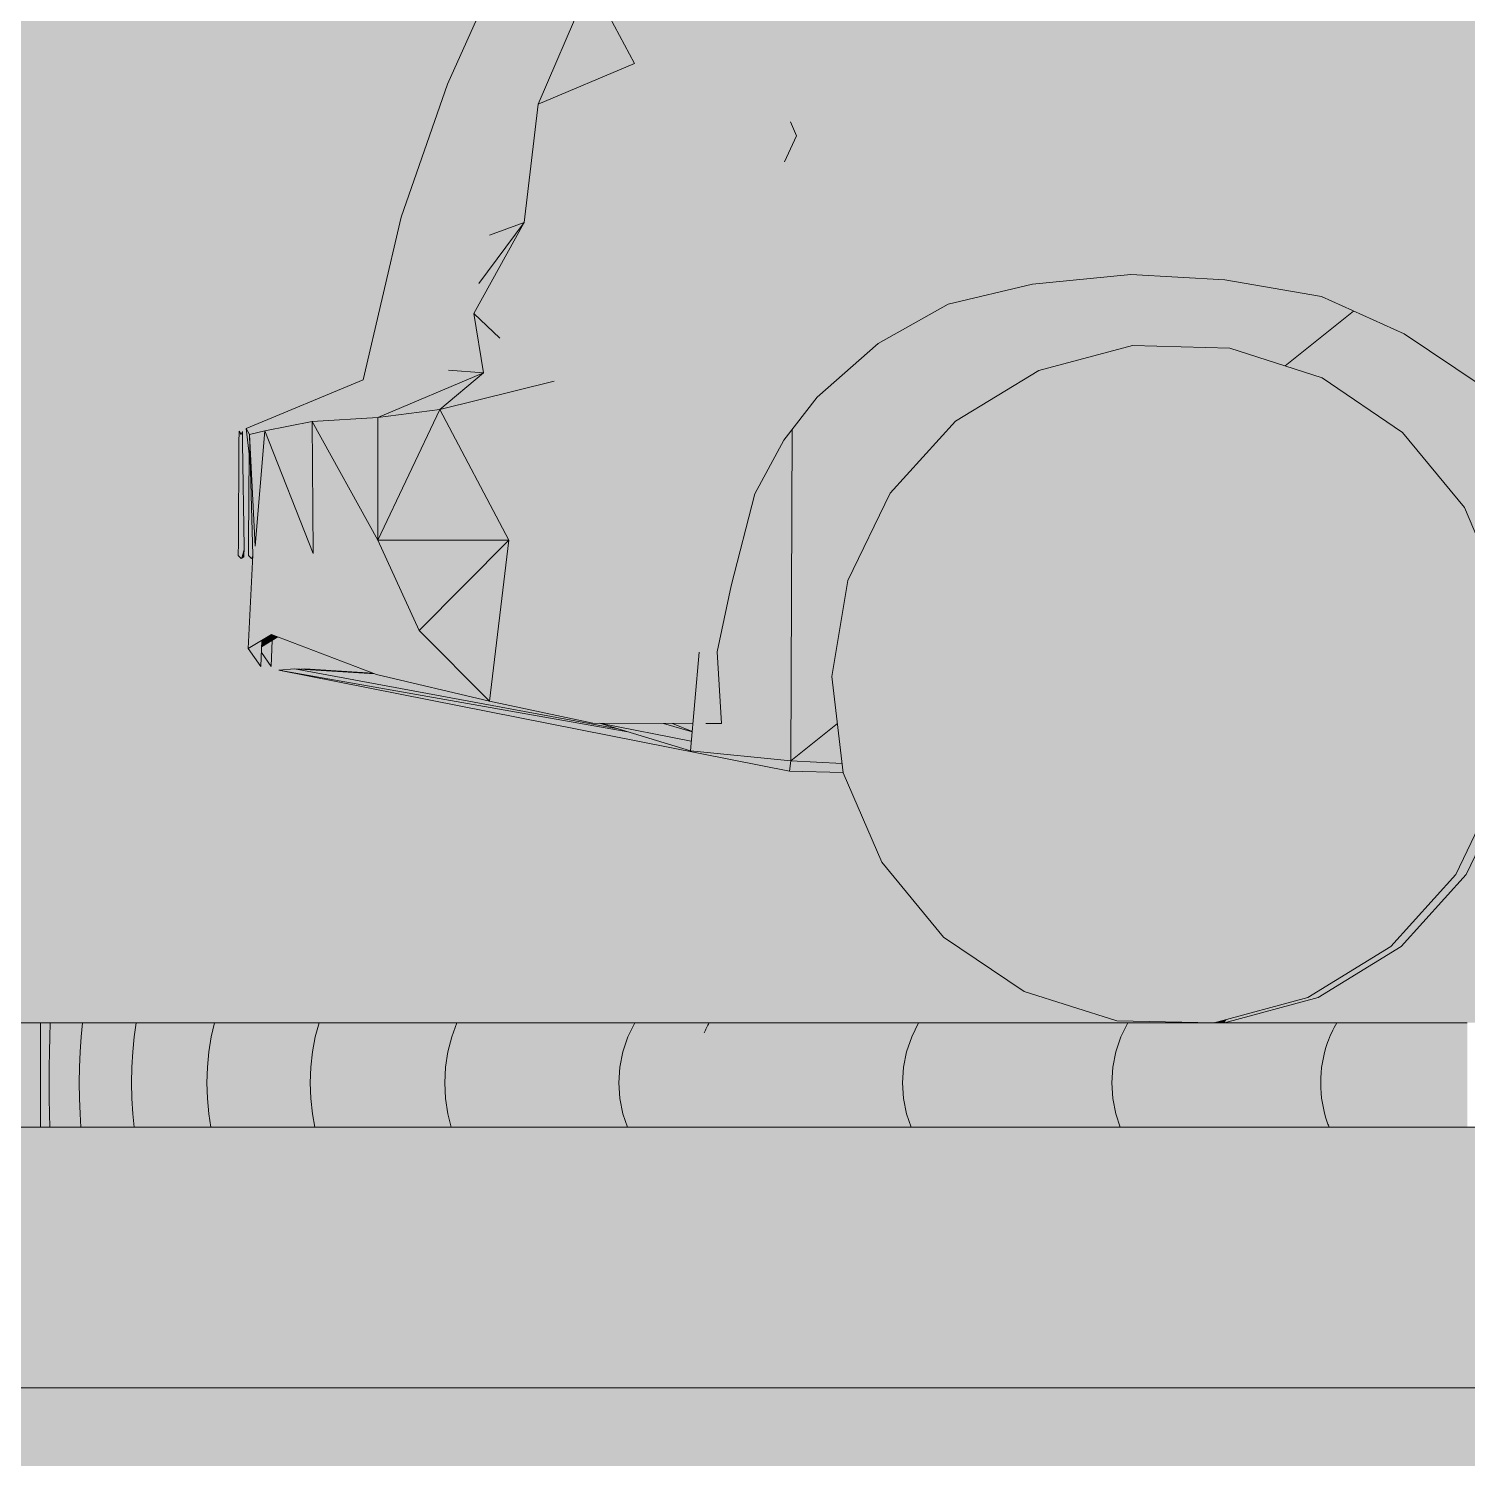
# Model space of a CAD drawing. Header units: millimetres. Extents: x 365175 to 2667127, y -330297 to -162108.
# Drawn here: x 2229138 to 2230517, y -327514 to -326144 of the extents above; entities that cross this region are included whole.
import ezdxf

# ---------------------------------------------------------------- set-up
doc = ezdxf.new("R2010")
doc.units = ezdxf.units.MM
doc.header["$MEASUREMENT"] = 0
doc.linetypes.add('Wipeout_Contour', pattern=[1000, 0, -1000])
for name, color, linetype in [('Cars', 7, 'Continuous'), ('Sols_ Dalles', 7, 'Continuous'), ('Structure - Murs extérieurs', 7, 'Continuous'), ('TopoAlt', 7, 'Continuous')]:
    doc.layers.add(name, color=color, linetype=linetype)

# ---------------------------------------------------------------- blocks, each defined once
blk = doc.blocks.new('Élément de coupe_1303_3', base_point=(1963539.3, -327096.8))
at = {"layer": 'TopoAlt', "linetype": 'Continuous', "lineweight": 0, "true_color": 0x000000}
h = blk.add_hatch(color=18, dxfattribs=at)
h.paths.add_polyline_path([(2231103, -325246.8), (2224704.9, -325246.8), (2224704.9, -326946.8), (2225004.9, -326946.8), (2225004.9, -327096.8), (2230274.4, -327096.8), (2230181.2, -327094.8), (2230092.4, -327066.7), (2230015.1, -327014.6), (2229955.7, -326942.8), (2229918.9, -326857.2), (2229918.9, -326856.8), (2229867.2, -326855.5), (2229377.7, -326758.8), (2229392.7, -326757.3), (2229398.7, -326757.7), (2229402.6, -326757.3), (2229467.8, -326761.5), (2229376.7, -326726.7), (2229371.2, -326730.1), (2229370.4, -326755.3), (2229360.9, -326741.8), (2229360.5, -326755.3), (2229348.3, -326738), (2229352.5, -326651), (2229351.4, -326651.8), (2229348.6, -326648.8), (2229348.7, -326636.5), (2229349.1, -326550.8), (2229346.2, -326527.1), (2229458.5, -326480.5), (2229494.8, -326324.3), (2229539.3, -326197), (2229584.6, -326096.5), (2229627.4, -326024.4), (2229655, -325974.4), (2229855.9, -325739.5), (2229982.6, -325598.7), (2230007.9, -325585.8), (2230123.4, -325516.6), (2230219, -325499.2), (2230314, -325480.5), (2230466.3, -325474.1), (2230475.1, -325474.2), (2230476.2, -325474.1), (2230968.6, -325476.8), (2231103, -325482.4)])
h.paths.add_polyline_path([(2229341.5, -326651.8), (2229338.7, -326648.8), (2229338.8, -326636.5), (2229339.2, -326540.9), (2229339.5, -326529.5), (2229341.5, -326532.9), (2229342.8, -326530), (2229342.7, -326540.8), (2229344.5, -326641.1), (2229344.2, -326649.9)], flags=0)
for points in [[(2230284.3, -327096.8), (2231103, -327096.8), (2231103, -326894.6), (2230650.4, -326888.2), (2230550.6, -326882.8), (2230516.1, -326954.5), (2230453.7, -327023.7), (2230374.3, -327072.4)], [(2230275.1, -327096.6), (2230274.4, -327096.8), (2230284.3, -327096.8)]]:
    blk.add_hatch(color=18, dxfattribs=at).paths.add_polyline_path(points)
blk = doc.blocks.new('Élément de coupe_1333_3', base_point=(1963539.3, -327096.8))
at = {"layer": 'Structure - Murs extérieurs', "linetype": 'Continuous', "lineweight": 0, "true_color": 0x000000}
for points in [[(2229126.6, -327096.8), (2229126.6, -327196.8), (2229128, -327196.8), (2229128, -327096.8)], [(2229126.6, -327096.8), (2229126.6, -327196.8), (2229128, -327196.8), (2229128, -327096.8)], [(2229128, -327096.8), (2229128, -327196.8), (2229141.3, -327196.8), (2229141.3, -327096.8)], [(2229128, -327096.8), (2229128, -327196.8), (2229141.3, -327196.8), (2229141.3, -327096.8)], [(2229141.3, -327196.8), (2229149.1, -327196.8), (2229149.1, -327096.8), (2229141.3, -327096.8)], [(2229141.3, -327196.8), (2229149.1, -327196.8), (2229149.1, -327096.8), (2229141.3, -327096.8)]]:
    blk.add_hatch(color=18, dxfattribs=at).paths.add_polyline_path(points)
at = {"layer": 'Structure - Murs extérieurs', "color": 7, "linetype": 'Continuous', "lineweight": 5}
for p, q in [((2229126.6, -327196.8), (2229126.6, -327096.8)), ((2229126.6, -327096.8), (2229128, -327096.8)), ((2229128, -327096.8), (2229141.3, -327096.8)), ((2229141.3, -327096.8), (2229149.1, -327096.8))]:
    blk.add_line(p, q, dxfattribs=at)
blk = doc.blocks.new('Élément de coupe_1334_3', base_point=(1963539.3, -327096.8))
at = {"color": 254, "linetype": 'Wipeout_Contour', "lineweight": 0, "ltscale": 8857809.030067515}
blk.add_wipeout([(2252939, -327196.8), (2127277, -327196.8), (2127277, -327446.8), (2252939, -327446.8)], dxfattribs=at)
at = {"linetype": 'Continuous', "lineweight": 5, "true_color": 0x00e7c4}
h = blk.add_hatch(dxfattribs=at)
h.set_pattern_fill('Plâtre_0003', color=120, style=0, pattern_type=2)
h.set_pattern_definition([(0, (1963539.32, -327096.82), (0, 86.60254), [0, -50]), (0, (1963564.32, -327053.52), (0, 86.60254), [0, -50])])
h.paths.add_polyline_path([(2252939, -327196.8), (2127277, -327196.8), (2127277, -327446.8), (2252939, -327446.8)])
at = {"color": 7, "linetype": 'Continuous', "lineweight": 5}
for p, q in [((2252939, -327196.8), (2127277, -327196.8)), ((2252939, -327446.8), (2127277, -327446.8))]:
    blk.add_line(p, q, dxfattribs=at)
blk = doc.blocks.new('Élément de coupe_1355_3', base_point=(1963539.3, -327096.8))
at = {"layer": 'Cars', "linetype": 'Continuous', "lineweight": 0, "true_color": 0x000000}
for points in [[(2229348.7, -326636.5), (2229349.3, -326552.4), (2229349.1, -326550.8)], [(2229348.7, -326636.5), (2229349.3, -326552.4), (2229349.1, -326550.8)], [(2229349.3, -326552.4), (2229348.7, -326636.5), (2229350.5, -326569.8), (2229350.2, -326559.7)], [(2229349.3, -326552.4), (2229348.7, -326636.5), (2229350.5, -326569.8), (2229350.2, -326559.7)], [(2229348.6, -326648.8), (2229350.5, -326571.3), (2229350.5, -326569.8), (2229348.7, -326636.5)], [(2229348.6, -326648.8), (2229350.5, -326571.3), (2229350.5, -326569.8), (2229348.7, -326636.5)], [(2229348.6, -326648.8), (2229351.4, -326651.8), (2229351.5, -326605.1), (2229350.5, -326571.3)], [(2229348.6, -326648.8), (2229351.4, -326651.8), (2229351.5, -326605.1), (2229350.5, -326571.3)], [(2229351.5, -326605.1), (2229351.4, -326651.8), (2229351.8, -326617.5)], [(2229351.5, -326605.1), (2229351.4, -326651.8), (2229351.8, -326617.5)], [(2229351.8, -326617.5), (2229351.4, -326651.8), (2229351.8, -326617.6)], [(2229351.8, -326617.5), (2229351.4, -326651.8), (2229351.8, -326617.6)], [(2229351.8, -326617.6), (2229351.4, -326651.8), (2229352.6, -326647.6)], [(2229351.8, -326617.6), (2229351.4, -326651.8), (2229352.6, -326647.6)], [(2229351.4, -326651.8), (2229352.5, -326651), (2229352.7, -326648.6), (2229352.6, -326647.6)], [(2229351.4, -326651.8), (2229352.5, -326651), (2229352.7, -326648.6), (2229352.6, -326647.6)], [(2229360.9, -326741.8), (2229370.4, -326755.3), (2229368.7, -326731.6), (2229361.1, -326736.2)], [(2229360.9, -326741.8), (2229370.4, -326755.3), (2229368.7, -326731.6), (2229361.1, -326736.2)], [(2229361.3, -326730.1), (2229361.1, -326736.2), (2229376.7, -326726.7), (2229370.6, -326724.4)], [(2229361.3, -326730.1), (2229361.1, -326736.2), (2229376.7, -326726.7), (2229370.6, -326724.4)], [(2229371.2, -326730.1), (2229368.7, -326731.6), (2229370.4, -326755.3)], [(2229371.2, -326730.1), (2229368.7, -326731.6), (2229370.4, -326755.3)], [(2229402.6, -326757.3), (2229398.7, -326757.7), (2229407.9, -326758.3)], [(2229402.6, -326757.3), (2229398.7, -326757.7), (2229407.9, -326758.3)], [(2229467.8, -326761.5), (2229402.6, -326757.3), (2229407.9, -326758.3), (2229469.8, -326762.3)], [(2229467.8, -326761.5), (2229402.6, -326757.3), (2229407.9, -326758.3), (2229469.8, -326762.3)], [(2230516.1, -326954.5), (2230550.6, -326882.8), (2230540.9, -326882.2), (2230521.5, -326922.7)], [(2230459.1, -327006.6), (2230453.7, -327023.7), (2230516.1, -326954.5), (2230521.5, -326922.7), (2230506.2, -326954.5)], [(2230374.3, -327072.4), (2230453.7, -327023.7), (2230459.1, -327006.6), (2230443.8, -327023.7), (2230378.5, -327063.7)], [(2230286.6, -327093.5), (2230284.3, -327096.8), (2230374.3, -327072.4), (2230378.5, -327063.7), (2230364.4, -327072.4)], [(2230286.6, -327093.5), (2230275.1, -327096.6), (2230284.3, -327096.8)]]:
    blk.add_hatch(color=18, dxfattribs=at).paths.add_polyline_path(points)
at = {"layer": 'Cars', "color": 7, "linetype": 'Continuous', "lineweight": 5}
for p, q in [((2229348.7, -326636.5), (2229349.1, -326550.8)), ((2229348.6, -326648.8), (2229348.7, -326636.5)), ((2229351.4, -326651.8), (2229348.6, -326648.8)), ((2229352.5, -326651), (2229351.4, -326651.8)), ((2229361.1, -326736.2), (2229376.7, -326726.7)), ((2229371.2, -326730.1), (2229370.4, -326755.3)), ((2229370.4, -326755.3), (2229360.9, -326741.8)), ((2229402.6, -326757.3), (2229398.7, -326757.7)), ((2229402.6, -326757.3), (2229407.9, -326758.3)), ((2229467.8, -326761.5), (2229402.6, -326757.3)), ((2230516.1, -326954.5), (2230550.6, -326882.8)), ((2230453.7, -327023.7), (2230516.1, -326954.5)), ((2230374.3, -327072.4), (2230453.7, -327023.7)), ((2230284.3, -327096.8), (2230374.3, -327072.4)), ((2230275.1, -327096.6), (2230284.3, -327096.8))]:
    blk.add_line(p, q, dxfattribs=at)
blk = doc.blocks.new('Élément de coupe_1378_3', base_point=(1963539.3, -327096.8))
at = {"layer": 'Cars', "linetype": 'Continuous', "lineweight": 0, "true_color": 0x000000}
for points in [[(2229675.4, -326023.9), (2229539.3, -326197), (2229676.8, -326099)], [(2229584.6, -326096.5), (2229539.3, -326197), (2229675.4, -326023.9)], [(2229784.3, -326020.2), (2229676.8, -326099), (2229718.7, -326177.1)], [(2229718.7, -326177.1), (2229891.6, -326187), (2229784.3, -326020.2)], [(2229957.8, -326046.7), (2229784.3, -326020.2), (2229891.6, -326187)], [(2229957.8, -326046.7), (2229891.6, -326187), (2230108.7, -326166.5)], [(2229957.8, -326046.7), (2230108.7, -326166.5), (2230372.7, -326070.6)], [(2230372.7, -326070.6), (2230108.7, -326166.5), (2230367.5, -326171.2)], [(2230372.7, -326070.6), (2230367.5, -326171.2), (2231410.1, -326110.8)], [(2229676.8, -326099), (2229539.3, -326197), (2229626.2, -326216)], [(2229676.8, -326099), (2229539.3, -326197), (2229626.2, -326216)], [(2229676.8, -326099), (2229626.2, -326216), (2229718.7, -326177.1)], [(2231410.1, -326110.8), (2230367.5, -326171.2), (2230627.2, -326263.5)], [(2230108.7, -326166.5), (2229891.6, -326187), (2230097.2, -326241.3)], [(2230108.7, -326166.5), (2230097.2, -326241.3), (2230348.2, -326262.9)], [(2230367.5, -326171.2), (2230108.7, -326166.5), (2230348.2, -326262.9)], [(2229718.7, -326177.1), (2229613, -326329.5), (2229696, -326266.6)], [(2229613, -326329.5), (2229718.7, -326177.1), (2229626.2, -326216)], [(2229718.7, -326177.1), (2229696, -326266.6), (2229824.2, -326230.8)], [(2229891.6, -326187), (2229718.7, -326177.1), (2229824.2, -326230.8)], [(2230367.5, -326171.2), (2230348.2, -326262.9), (2230554.7, -326345.9)], [(2230367.5, -326171.2), (2230554.7, -326345.9), (2230627.2, -326263.5)], [(2229824.2, -326230.8), (2229868.1, -326233.1), (2229891.6, -326187)], [(2229868.1, -326233.1), (2230097.2, -326241.3), (2229891.6, -326187)], [(2229626.2, -326216), (2229539.3, -326197), (2229494.8, -326324.3)], [(2229626.2, -326216), (2229539.3, -326197), (2229494.8, -326324.3)], [(2229494.8, -326324.3), (2229579.6, -326341.6), (2229626.2, -326216)], [(2229494.8, -326324.3), (2229579.6, -326341.6), (2229626.2, -326216)], [(2229626.2, -326216), (2229579.6, -326341.6), (2229613, -326329.5)], [(2229824.2, -326230.8), (2229696, -326266.6), (2229772.5, -326357.5)], [(2229824.2, -326230.8), (2229772.5, -326357.5), (2229831.7, -326313.4)], [(2229831.7, -326313.4), (2229862.4, -326271.2), (2229824.2, -326230.8)], [(2229824.2, -326230.8), (2229862.4, -326271.2), (2229871.9, -326250.8)], [(2229868.1, -326233.1), (2229824.2, -326230.8), (2229871.9, -326250.8), (2229873.9, -326246.4)], [(2229868.1, -326233.1), (2229867.9, -326249.1), (2229871.9, -326250.8), (2229873.9, -326246.4)], [(2229868.1, -326233.1), (2229873.9, -326246.4), (2230097.2, -326241.3)], [(2229862.4, -326271.2), (2230019.4, -326407.8), (2230097.2, -326241.3)], [(2229862.4, -326271.2), (2230097.2, -326241.3), (2229873.9, -326246.4)], [(2229862.4, -326271.2), (2229871.9, -326250.8), (2229867.9, -326249.1), (2229870, -326253.2)], [(2230097.2, -326241.3), (2230019.4, -326407.8), (2230100.2, -326388.5)], [(2230348.2, -326262.9), (2230097.2, -326241.3), (2230194.6, -326379.5)], [(2230097.2, -326241.3), (2230100.2, -326388.5), (2230194.6, -326379.5)], [(2230348.2, -326262.9), (2230194.6, -326379.5), (2230284.6, -326384.4)], [(2230348.2, -326262.9), (2230284.6, -326384.4), (2230377.3, -326400.6)], [(2230348.2, -326262.9), (2230377.3, -326400.6), (2230554.7, -326345.9)], [(2229696, -326266.6), (2229613, -326329.5), (2229665.1, -326426.3)], [(2229665.1, -326426.3), (2229772.5, -326357.5), (2229696, -326266.6)], [(2229831.7, -326313.4), (2229952.4, -326445.5), (2229862.4, -326271.2)], [(2230019.4, -326407.8), (2229862.4, -326271.2), (2229952.4, -326445.5)], [(2229772.5, -326357.5), (2229952.4, -326445.5), (2229831.7, -326313.4)], [(2229494.8, -326324.3), (2229458.5, -326480.5), (2229540.3, -326471)], [(2229494.8, -326324.3), (2229458.5, -326480.5), (2229540.3, -326471)], [(2229494.8, -326324.3), (2229540.3, -326471), (2229579.6, -326341.6)], [(2229494.8, -326324.3), (2229540.3, -326471), (2229579.6, -326341.6)], [(2229564.5, -326416.7), (2229589.5, -326440.4), (2229613, -326329.5)], [(2229613, -326329.5), (2229569.3, -326387.9), (2229564.5, -326416.7)], [(2229569.3, -326387.9), (2229613, -326329.5), (2229579.6, -326341.6)], [(2229589.5, -326440.4), (2229665.1, -326426.3), (2229613, -326329.5)], [(2229579.6, -326341.6), (2229540.3, -326471), (2229569.3, -326387.9)], [(2229579.6, -326341.6), (2229540.3, -326471), (2229569.3, -326387.9)], [(2230554.7, -326345.9), (2230377.3, -326400.6), (2230456.8, -326436.3)], [(2230554.7, -326345.9), (2230456.8, -326436.3), (2230530.5, -326485.7)], [(2229772.5, -326357.5), (2229665.1, -326426.3), (2229729.3, -326474.8)], [(2229729.3, -326474.8), (2229893.7, -326497.1), (2229772.5, -326357.5)], [(2229952.4, -326445.5), (2229772.5, -326357.5), (2229893.7, -326497.1)], [(2229564.5, -326416.7), (2229569.3, -326387.9), (2229540.3, -326471)], [(2229564.5, -326416.7), (2229569.3, -326387.9), (2229540.3, -326471)], [(2229869.7, -326528.1), (2229868.6, -326845.5), (2229913.2, -326809.9), (2229907.8, -326764.7), (2229923.2, -326672.8), (2229963.9, -326588.9), (2230026.6, -326520), (2230106.2, -326471.5), (2230196.3, -326447.5), (2230289.4, -326449.9), (2230342.4, -326466.9), (2230408.1, -326414.5), (2230377.3, -326400.6), (2230284.6, -326384.4), (2230194.6, -326379.5), (2230100.2, -326388.5), (2230019.4, -326407.8), (2229952.4, -326445.5), (2229893.7, -326497.1)], [(2229869.7, -326528.1), (2229868.6, -326845.5), (2229913.2, -326809.9), (2229907.8, -326764.7), (2229923.2, -326672.8), (2229963.9, -326588.9), (2230026.6, -326520), (2230106.2, -326471.5), (2230196.3, -326447.5), (2230289.4, -326449.9), (2230342.4, -326466.9), (2230408.1, -326414.5), (2230377.3, -326400.6), (2230284.6, -326384.4), (2230194.6, -326379.5), (2230100.2, -326388.5), (2230019.4, -326407.8), (2229952.4, -326445.5), (2229893.7, -326497.1)], [(2229564.5, -326416.7), (2229540.3, -326471), (2229573.9, -326473.5)], [(2229564.5, -326416.7), (2229540.3, -326471), (2229573.9, -326473.5)], [(2229564.5, -326416.7), (2229573.9, -326473.5), (2229589.5, -326440.4)], [(2230342.4, -326466.9), (2230378.1, -326478.4), (2230455.2, -326530.8), (2230514.4, -326602.8), (2230550.8, -326688.6), (2230561.6, -326778.5), (2230546.6, -326870.5), (2230540.9, -326882.2), (2230650.4, -326888.2), (2230651, -326706.9), (2230650.1, -326695.9), (2230612.7, -326594.6), (2230576, -326536.4), (2230530.5, -326485.7), (2230456.8, -326436.3), (2230408.1, -326414.5)], [(2230342.4, -326466.9), (2230378.1, -326478.4), (2230455.2, -326530.8), (2230514.4, -326602.8), (2230550.8, -326688.6), (2230561.6, -326778.5), (2230546.6, -326870.5), (2230540.9, -326882.2), (2230650.4, -326888.2), (2230651, -326706.9), (2230650.1, -326695.9), (2230612.7, -326594.6), (2230576, -326536.4), (2230530.5, -326485.7), (2230456.8, -326436.3), (2230408.1, -326414.5)], [(2229665.1, -326426.3), (2229589.5, -326440.4), (2229641.5, -326481.7)], [(2229665.1, -326426.3), (2229641.5, -326481.7), (2229729.3, -326474.8)], [(2229589.5, -326440.4), (2229573.9, -326473.5), (2229641.5, -326481.7)], [(2230106.2, -326471.5), (2230550.8, -326688.6), (2230196.3, -326447.5)], [(2230161.8, -326456.7), (2230217.3, -326461.8), (2230196.3, -326447.5)], [(2230196.3, -326447.5), (2230550.8, -326688.6), (2230289.4, -326449.9)], [(2230289.4, -326449.9), (2230196.3, -326447.5), (2230217.3, -326461.8), (2230239.1, -326463.8), (2230327.9, -326485)], [(2230378.1, -326478.4), (2230289.4, -326449.9), (2230550.8, -326688.6)], [(2230289.4, -326449.9), (2230327.9, -326485), (2230328.8, -326485.2), (2230408, -326514.8), (2230378.1, -326478.4)], [(2229409.5, -326520.2), (2229540.3, -326471), (2229458.5, -326480.5)], [(2229540.3, -326471), (2229409.5, -326520.2), (2229472.4, -326516.5)], [(2229518.5, -326479.2), (2229540.3, -326471), (2229458.5, -326480.5), (2229435.9, -326498.8), (2229448.7, -326496.7), (2229467.7, -326492.3), (2229498, -326484), (2229516.6, -326479.8)], [(2229540.3, -326471), (2229472.4, -326516.5), (2229573.9, -326473.5)], [(2229518.5, -326479.2), (2229524.8, -326481.4), (2229540.3, -326471)], [(2229526.8, -326482.5), (2229573.9, -326473.5), (2229540.3, -326471), (2229524.8, -326481.4)], [(2230106.2, -326471.5), (2230026.6, -326520), (2230550.8, -326688.6)], [(2229346.2, -326527.1), (2229349.5, -326532.7), (2229458.5, -326480.5)], [(2229349.5, -326532.7), (2229364.3, -326529.1), (2229458.5, -326480.5)], [(2229364.3, -326529.1), (2229409.5, -326520.2), (2229458.5, -326480.5)], [(2229394.3, -326507.1), (2229410.7, -326503.4), (2229458.5, -326480.5)], [(2229418.9, -326500.9), (2229458.5, -326480.5), (2229410.7, -326503.4)], [(2229435.9, -326498.8), (2229458.5, -326480.5), (2229418.9, -326500.9)], [(2229573.9, -326473.5), (2229472.4, -326516.5), (2229531.9, -326508.9)], [(2229531.9, -326508.9), (2229641.5, -326481.7), (2229573.9, -326473.5)], [(2229641.5, -326481.7), (2229531.9, -326508.9), (2229598.1, -326634.2)], [(2229641.5, -326481.7), (2229598.1, -326634.2), (2229705.9, -326641.3)], [(2229705.9, -326641.3), (2229729.3, -326474.8), (2229641.5, -326481.7)], [(2229705.9, -326641.3), (2229861.9, -326538.3), (2229729.3, -326474.8)], [(2229893.7, -326497.1), (2229729.3, -326474.8), (2229861.9, -326538.3)], [(2230378.1, -326478.4), (2230550.8, -326688.6), (2230455.2, -326530.8)], [(2230455.2, -326530.8), (2230378.1, -326478.4), (2230408, -326514.8), (2230411.1, -326515.9), (2230465.2, -326547.3)], [(2229472.4, -326516.5), (2229472.6, -326634.2), (2229531.9, -326508.9)], [(2229531.9, -326508.9), (2229472.6, -326634.2), (2229598.1, -326634.2)], [(2229410.6, -326646.8), (2229409.5, -326520.2), (2229364.3, -326529.1)], [(2229410.6, -326646.8), (2229409.5, -326520.2), (2229364.3, -326529.1)], [(2229472.6, -326634.2), (2229472.4, -326516.5), (2229409.5, -326520.2)], [(2229472.6, -326634.2), (2229472.4, -326516.5), (2229409.5, -326520.2)], [(2229409.5, -326520.2), (2229410.6, -326646.8), (2229472.6, -326634.2)], [(2229409.5, -326520.2), (2229410.6, -326646.8), (2229472.6, -326634.2)], [(2230026.6, -326520), (2229963.9, -326588.9), (2230550.8, -326688.6)], [(2229341.5, -326532.9), (2229338.7, -326648.8), (2229341.5, -326651.8)], [(2229341.5, -326532.9), (2229338.8, -326636.5), (2229338.7, -326648.8)], [(2229338.7, -326648.8), (2229341.5, -326651.8), (2229341.5, -326535.5), (2229341.5, -326535.8)], [(2229338.8, -326636.5), (2229338.7, -326648.8), (2229341.5, -326535.8), (2229341.5, -326535.9)], [(2229338.8, -326636.5), (2229339.5, -326529.5), (2229339.2, -326540.9)], [(2229338.8, -326636.5), (2229341.5, -326532.9), (2229339.5, -326529.5)], [(2229338.8, -326636.5), (2229341.5, -326535.9), (2229339.4, -326548)], [(2229342.8, -326530), (2229341.5, -326651.8), (2229342.7, -326540.8)], [(2229341.5, -326532.9), (2229341.5, -326651.8), (2229342.8, -326530)], [(2229341.6, -326535.1), (2229341.5, -326535.5), (2229341.5, -326651.8), (2229342.6, -326540.3)], [(2229341.5, -326651.8), (2229342.7, -326541.4), (2229342.6, -326540.3)], [(2229342.7, -326540.8), (2229341.5, -326651.8), (2229344.5, -326641.1)], [(2229346.2, -326527.1), (2229350.2, -326559.7), (2229349.5, -326532.7)], [(2229346.2, -326527.1), (2229350.2, -326559.7), (2229349.5, -326532.7)], [(2229354.9, -326639.7), (2229364.3, -326529.1), (2229349.5, -326532.7)], [(2229354.9, -326639.7), (2229364.3, -326529.1), (2229349.5, -326532.7)], [(2229354.9, -326639.7), (2229349.5, -326532.7), (2229352.7, -326648.6)], [(2229354.9, -326639.7), (2229349.5, -326532.7), (2229352.7, -326648.6)], [(2229354.9, -326639.7), (2229410.6, -326646.8), (2229364.3, -326529.1)], [(2229354.9, -326639.7), (2229410.6, -326646.8), (2229364.3, -326529.1)], [(2229861.9, -326538.3), (2229705.9, -326641.3), (2229834.1, -326589.5)], [(2229832.1, -326597.5), (2229868.6, -326845.5), (2229869.7, -326528.1), (2229861.9, -326538.3), (2229834.1, -326589.5)], [(2229834.1, -326589.5), (2229832.1, -326597.5), (2229840.2, -326652.6), (2229853.3, -326697.4), (2229867.1, -326757.7), (2229858, -326773.5), (2229868.6, -326845.5), (2229869.7, -326528.1), (2229861.9, -326538.3)], [(2230514.4, -326602.8), (2230455.2, -326530.8), (2230550.8, -326688.6)], [(2230455.2, -326530.8), (2230465.2, -326547.3), (2230472, -326551.3)], [(2229339.2, -326548.9), (2229338.8, -326636.5), (2229339.4, -326548)], [(2229341.5, -326651.8), (2229344.5, -326641.1), (2229342.7, -326541.4), (2229342.7, -326541.4)], [(2229834.1, -326589.5), (2229705.9, -326641.3), (2229811.4, -326678)], [(2229923.2, -326672.8), (2230550.8, -326688.6), (2229963.9, -326588.9)], [(2229780.7, -326741.5), (2229772.3, -326836.2), (2229868.6, -326845.5), (2229832.1, -326597.5), (2229811.4, -326678), (2229797.8, -326741), (2229802.1, -326810), (2229787, -326809.9), (2229786, -326781.8)], [(2229822.7, -326634.1), (2229837.2, -326646.2), (2229840.2, -326652.6), (2229832.1, -326597.5)], [(2229410.6, -326646.8), (2229512.2, -326720.6), (2229472.6, -326634.2)], [(2229410.6, -326646.8), (2229512.2, -326720.6), (2229472.6, -326634.2)], [(2229598.1, -326634.2), (2229472.6, -326634.2), (2229512.2, -326720.6)], [(2229512.2, -326720.6), (2229579.5, -326788.4), (2229598.1, -326634.2)], [(2229512.2, -326720.6), (2229579.5, -326788.4), (2229598.1, -326634.2)], [(2229579.5, -326788.4), (2229678.8, -326809.6), (2229598.1, -326634.2)], [(2229579.5, -326788.4), (2229678.8, -326809.6), (2229598.1, -326634.2)], [(2229705.9, -326641.3), (2229598.1, -326634.2), (2229678.8, -326809.6)], [(2229344.5, -326641.1), (2229341.5, -326651.8), (2229344.2, -326649.9)], [(2229344.5, -326641.1), (2229341.5, -326651.8), (2229344.2, -326649.9)], [(2229354.9, -326639.7), (2229348.3, -326738), (2229370.6, -326724.4)], [(2229354.9, -326639.7), (2229348.3, -326738), (2229370.6, -326724.4)], [(2229348.3, -326738), (2229354.9, -326639.7), (2229352.7, -326648.6)], [(2229348.3, -326738), (2229354.9, -326639.7), (2229352.7, -326648.6)], [(2229471.3, -326762.8), (2229410.6, -326646.8), (2229354.9, -326639.7)], [(2229471.3, -326762.8), (2229410.6, -326646.8), (2229354.9, -326639.7)], [(2229471.3, -326762.8), (2229354.9, -326639.7), (2229370.6, -326724.4)], [(2229471.3, -326762.8), (2229354.9, -326639.7), (2229370.6, -326724.4)], [(2229512.2, -326720.6), (2229410.6, -326646.8), (2229471.3, -326762.8)], [(2229512.2, -326720.6), (2229410.6, -326646.8), (2229471.3, -326762.8)], [(2229705.9, -326641.3), (2229678.8, -326809.6), (2229774.6, -326809.9), (2229778.3, -326768.3)], [(2229705.9, -326641.3), (2229778.3, -326768.3), (2229780.7, -326741.5), (2229786, -326781.8), (2229802.1, -326810), (2229797.8, -326741)], [(2229705.9, -326641.3), (2229778.3, -326768.3), (2229780.7, -326741.5), (2229786, -326781.8), (2229802.1, -326810), (2229797.8, -326741)], [(2229811.4, -326678), (2229705.9, -326641.3), (2229797.8, -326741)], [(2229705.9, -326641.3), (2229748.9, -326806.3), (2229747.7, -326809.8), (2229774.6, -326809.9), (2229778.3, -326768.3)], [(2229923.2, -326672.8), (2229907.8, -326764.7), (2230550.8, -326688.6)], [(2230550.8, -326688.6), (2229907.8, -326764.7), (2229918.9, -326857.2)], [(2229918.9, -326857.2), (2229955.7, -326942.8), (2230550.8, -326688.6)], [(2229955.7, -326942.8), (2230015.1, -327014.6), (2230550.8, -326688.6)], [(2230550.8, -326688.6), (2230015.1, -327014.6), (2230092.4, -327066.7)], [(2230550.8, -326688.6), (2230092.4, -327066.7), (2230181.2, -327094.8)], [(2230550.8, -326688.6), (2230181.2, -327094.8), (2230274.4, -327096.8)], [(2230550.8, -326688.6), (2230274.4, -327096.8), (2230364.4, -327072.4)], [(2230550.8, -326688.6), (2230364.4, -327072.4), (2230443.8, -327023.7)], [(2230550.8, -326688.6), (2230443.8, -327023.7), (2230506.2, -326954.5)], [(2230550.8, -326688.6), (2230506.2, -326954.5), (2230546.6, -326870.5)], [(2229348.3, -326738), (2229360.5, -326755.3), (2229358.7, -326731.6)], [(2229348.3, -326738), (2229360.5, -326755.3), (2229358.7, -326731.6)], [(2229361.3, -326730.1), (2229358.7, -326731.6), (2229360.5, -326755.3)], [(2229361.3, -326730.1), (2229358.7, -326731.6), (2229360.5, -326755.3)], [(2229512.2, -326720.6), (2229471.3, -326762.8), (2229579.5, -326788.4)], [(2229512.2, -326720.6), (2229471.3, -326762.8), (2229579.5, -326788.4)], [(2229779.7, -326752.7), (2229780.7, -326770.8), (2229789.9, -326831.3), (2229788.2, -326809.9), (2229787, -326809.9), (2229786, -326781.8), (2229780.7, -326741.5)], [(2229377.7, -326758.8), (2229712.4, -326817.9), (2229701.1, -326814.5), (2229392.7, -326757.3)], [(2229377.7, -326758.8), (2229712.4, -326817.9), (2229701.1, -326814.5), (2229392.7, -326757.3)], [(2229377.7, -326758.8), (2229867.2, -326855.5), (2229868.6, -326845.5), (2229772.3, -326836.2), (2229712.4, -326817.9)], [(2229377.7, -326758.8), (2229867.2, -326855.5), (2229868.6, -326845.5), (2229772.3, -326836.2), (2229712.4, -326817.9)], [(2229392.7, -326757.3), (2229701.1, -326814.5), (2229685.2, -326809.6), (2229678.8, -326809.6), (2229579.5, -326788.4), (2229471.3, -326762.8), (2229469.8, -326762.3)], [(2229392.7, -326757.3), (2229701.1, -326814.5), (2229685.2, -326809.6), (2229678.8, -326809.6), (2229579.5, -326788.4), (2229471.3, -326762.8), (2229469.8, -326762.3)], [(2229825.4, -326841.3), (2229868.6, -326845.5), (2229858, -326773.5), (2229842.6, -326800.4)], [(2229786, -326781.8), (2229787, -326809.9), (2229802.1, -326810)], [(2229786, -326781.8), (2229787, -326809.9), (2229802.1, -326810)], [(2229685.2, -326809.6), (2229772.3, -326836.2), (2229773.1, -326826.8)], [(2229685.2, -326809.6), (2229773.1, -326826.8), (2229773.9, -326817.8), (2229746.6, -326809.8)], [(2229685.2, -326809.6), (2229773.1, -326826.8), (2229773.9, -326817.8), (2229746.6, -326809.8)], [(2229773.1, -326826.8), (2229685.2, -326809.6), (2229702.1, -326814.8), (2229739.3, -326824.5), (2229772.3, -326836.2)], [(2229755.1, -326809.8), (2229746.6, -326809.8), (2229773.9, -326817.8), (2229774, -326817.5)], [(2229755.1, -326809.8), (2229746.6, -326809.8), (2229773.9, -326817.8), (2229774, -326817.5)], [(2229755.1, -326809.8), (2229774, -326817.5), (2229774.6, -326809.9)], [(2229755.1, -326809.8), (2229774, -326817.5), (2229774.6, -326809.9)], [(2229868.6, -326845.5), (2229917.8, -326848.2), (2229913.2, -326809.9)], [(2229868.6, -326845.5), (2229917.8, -326848.2), (2229913.2, -326809.9)], [(2229868.6, -326845.5), (2229867.2, -326855.5), (2229918.9, -326856.8), (2229917.8, -326848.2)], [(2229868.6, -326845.5), (2229867.2, -326855.5), (2229918.9, -326856.8), (2229917.8, -326848.2)]]:
    blk.add_hatch(color=18, dxfattribs=at).paths.add_polyline_path(points)
at = {"layer": 'Cars', "color": 7, "linetype": 'Continuous', "lineweight": 5}
for p, q in [((2229584.6, -326096.5), (2229539.3, -326197)), ((2229676.8, -326099), (2229626.2, -326216)), ((2229718.7, -326177.1), (2229676.8, -326099)), ((2229718.7, -326177.1), (2229626.2, -326216)), ((2229539.3, -326197), (2229494.8, -326324.3)), ((2229626.2, -326216), (2229613, -326329.5)), ((2229868.1, -326233.1), (2229873.9, -326246.4)), ((2229873.9, -326246.4), (2229862.4, -326271.2)), ((2229494.8, -326324.3), (2229458.5, -326480.5)), ((2229613, -326329.5), (2229564.5, -326416.7)), ((2229613, -326329.5), (2229569.3, -326387.9)), ((2229613, -326329.5), (2229579.6, -326341.6)), ((2230019.4, -326407.8), (2230100.2, -326388.5)), ((2230100.2, -326388.5), (2230194.6, -326379.5)), ((2230194.6, -326379.5), (2230284.6, -326384.4)), ((2230284.6, -326384.4), (2230377.3, -326400.6)), ((2230377.3, -326400.6), (2230456.8, -326436.3)), ((2229564.5, -326416.7), (2229573.9, -326473.5)), ((2229589.5, -326440.4), (2229564.5, -326416.7)), ((2229952.4, -326445.5), (2230019.4, -326407.8)), ((2230408.1, -326414.5), (2230342.4, -326466.9)), ((2230456.8, -326436.3), (2230530.5, -326485.7)), ((2229893.7, -326497.1), (2229952.4, -326445.5)), ((2230196.3, -326447.5), (2230106.2, -326471.5)), ((2230289.4, -326449.9), (2230196.3, -326447.5)), ((2230378.1, -326478.4), (2230289.4, -326449.9)), ((2229540.3, -326471), (2229573.9, -326473.5)), ((2230106.2, -326471.5), (2230026.6, -326520)), ((2229458.5, -326480.5), (2229346.2, -326527.1)), ((2229573.9, -326473.5), (2229472.4, -326516.5)), ((2229573.9, -326473.5), (2229531.9, -326508.9)), ((2229641.5, -326481.7), (2229531.9, -326508.9)), ((2230455.2, -326530.8), (2230378.1, -326478.4)), ((2229861.9, -326538.3), (2229893.7, -326497.1)), ((2229472.4, -326516.5), (2229531.9, -326508.9)), ((2229531.9, -326508.9), (2229472.6, -326634.2)), ((2229531.9, -326508.9), (2229598.1, -326634.2)), ((2229409.5, -326520.2), (2229364.3, -326529.1)), ((2229409.5, -326520.2), (2229472.4, -326516.5)), ((2229409.5, -326520.2), (2229410.6, -326646.8)), ((2229409.5, -326520.2), (2229472.6, -326634.2)), ((2229472.4, -326516.5), (2229472.6, -326634.2)), ((2230026.6, -326520), (2229963.9, -326588.9)), ((2229339.2, -326540.9), (2229339.5, -326529.5)), ((2229339.5, -326529.5), (2229341.5, -326532.9)), ((2229341.5, -326532.9), (2229342.8, -326530)), ((2229342.8, -326530), (2229342.7, -326540.8)), ((2229342.7, -326540.8), (2229344.5, -326641.1)), ((2229346.2, -326527.1), (2229349.5, -326532.7)), ((2229346.2, -326527.1), (2229350.2, -326559.7)), ((2229364.3, -326529.1), (2229349.5, -326532.7)), ((2229349.5, -326532.7), (2229354.9, -326639.7)), ((2229349.5, -326532.7), (2229352.7, -326648.6)), ((2229364.3, -326529.1), (2229354.9, -326639.7)), ((2229364.3, -326529.1), (2229410.6, -326646.8)), ((2229834.1, -326589.5), (2229861.9, -326538.3)), ((2229868.6, -326845.5), (2229869.7, -326528.1)), ((2230514.4, -326602.8), (2230455.2, -326530.8)), ((2229338.8, -326636.5), (2229339.2, -326540.9)), ((2229811.4, -326678), (2229834.1, -326589.5)), ((2229963.9, -326588.9), (2229923.2, -326672.8)), ((2230550.8, -326688.6), (2230514.4, -326602.8)), ((2229338.7, -326648.8), (2229338.8, -326636.5)), ((2229472.6, -326634.2), (2229512.2, -326720.6)), ((2229472.6, -326634.2), (2229598.1, -326634.2)), ((2229512.2, -326720.6), (2229598.1, -326634.2)), ((2229598.1, -326634.2), (2229579.5, -326788.4)), ((2229341.5, -326651.8), (2229338.7, -326648.8)), ((2229344.2, -326649.9), (2229341.5, -326651.8)), ((2229344.5, -326641.1), (2229344.2, -326649.9)), ((2229352.7, -326648.6), (2229348.3, -326738)), ((2229797.8, -326741), (2229811.4, -326678)), ((2229923.2, -326672.8), (2229907.8, -326764.7)), ((2229348.3, -326738), (2229370.6, -326724.4)), ((2229361.3, -326730.1), (2229360.5, -326755.3)), ((2229370.6, -326724.4), (2229471.3, -326762.8)), ((2229512.2, -326720.6), (2229579.5, -326788.4)), ((2229360.5, -326755.3), (2229348.3, -326738)), ((2229780.7, -326741.5), (2229772.3, -326836.2)), ((2229802.1, -326810), (2229797.8, -326741)), ((2229392.7, -326757.3), (2229377.7, -326758.8)), ((2229377.7, -326758.8), (2229712.4, -326817.9)), ((2229377.7, -326758.8), (2229867.2, -326855.5)), ((2229392.7, -326757.3), (2229701.1, -326814.5)), ((2229469.8, -326762.3), (2229392.7, -326757.3)), ((2229471.3, -326762.8), (2229579.5, -326788.4)), ((2229907.8, -326764.7), (2229918.9, -326857.2)), ((2229579.5, -326788.4), (2229678.8, -326809.6)), ((2229678.8, -326809.6), (2229774.6, -326809.9)), ((2229685.2, -326809.6), (2229773.1, -326826.8)), ((2229772.3, -326836.2), (2229685.2, -326809.6)), ((2229746.6, -326809.8), (2229773.9, -326817.8)), ((2229755.1, -326809.8), (2229774, -326817.5)), ((2229787, -326809.9), (2229802.1, -326810)), ((2229913.2, -326809.9), (2229868.6, -326845.5)), ((2229772.3, -326836.2), (2229868.6, -326845.5)), ((2229867.2, -326855.5), (2229868.6, -326845.5)), ((2229867.2, -326855.5), (2229918.9, -326856.8)), ((2229868.6, -326845.5), (2229917.8, -326848.2)), ((2229918.9, -326857.2), (2229955.7, -326942.8)), ((2230506.2, -326954.5), (2230546.6, -326870.5)), ((2229955.7, -326942.8), (2230015.1, -327014.6)), ((2230443.8, -327023.7), (2230506.2, -326954.5)), ((2230015.1, -327014.6), (2230092.4, -327066.7)), ((2230364.4, -327072.4), (2230443.8, -327023.7)), ((2230092.4, -327066.7), (2230181.2, -327094.8)), ((2230274.4, -327096.8), (2230364.4, -327072.4)), ((2230181.2, -327094.8), (2230274.4, -327096.8))]:
    blk.add_line(p, q, dxfattribs=at)
blk = doc.blocks.new('*X1716', base_point=(1963539.3, -327096.8))
at = {"layer": 'Sols_ Dalles', "color": 7, "linetype": 'Continuous', "lineweight": 5}
for p, q in [((2229158.4, -327096.8), (2229157.9, -327110.2)), ((2229158.4, -327096.8), (2229157.9, -327110.2)), ((2229157.9, -327110.2), (2229157.6, -327124.5)), ((2229157.9, -327110.2), (2229157.6, -327124.5)), ((2229157.6, -327124.5), (2229157.4, -327139.3)), ((2229157.6, -327124.5), (2229157.4, -327139.3)), ((2229157.4, -327139.3), (2229157.3, -327154.4)), ((2229157.4, -327139.3), (2229157.3, -327154.4)), ((2229157.3, -327154.4), (2229157.4, -327169.4)), ((2229157.3, -327154.4), (2229157.4, -327169.4)), ((2229157.4, -327169.4), (2229157.6, -327184.2)), ((2229157.4, -327169.4), (2229157.6, -327184.2)), ((2229157.6, -327184.2), (2229157.9, -327196.8)), ((2229157.6, -327184.2), (2229157.9, -327196.8))]:
    blk.add_line(p, q, dxfattribs=at)
blk = doc.blocks.new('*X1721', base_point=(1963539.3, -327096.8))
at = {"layer": 'Sols_ Dalles', "color": 7, "linetype": 'Continuous', "lineweight": 5}
for start_param, end_param in [(2.620043, 2.800662), (2.620043, 2.800662), (3.482523, 3.518236), (3.482523, 3.518236)]:
    blk.add_ellipse((2230492.3, -327154.4), major_axis=(115.7, 0), ratio=0.998407, start_param=start_param, end_param=end_param, dxfattribs=at)
blk = doc.blocks.new('*X1722', base_point=(1963539.3, -327096.8))
at = {"layer": 'Sols_ Dalles', "color": 7, "linetype": 'Continuous', "lineweight": 5}
blk.add_ellipse((2230492.3, -327154.4), major_axis=(115.7, 0), ratio=0.998052, start_param=2.800662, end_param=3.482523, dxfattribs=at)
blk.add_ellipse((2230492.3, -327154.4), major_axis=(115.7, 0), ratio=0.998052, start_param=2.800662, end_param=3.482523, dxfattribs=at)
blk = doc.blocks.new('*X1723', base_point=(1963539.3, -327096.8))
at = {"layer": 'Sols_ Dalles', "color": 7, "linetype": 'Continuous', "lineweight": 5}
for p, q in [((2230191.6, -327096.8), (2230185, -327110.2)), ((2230191.6, -327096.8), (2230185, -327110.2)), ((2230185, -327110.2), (2230180.2, -327124.5)), ((2230185, -327110.2), (2230180.2, -327124.5)), ((2230180.2, -327124.5), (2230177.2, -327139.3)), ((2230180.2, -327124.5), (2230177.2, -327139.3)), ((2230177.2, -327139.3), (2230176.2, -327154.4)), ((2230177.2, -327139.3), (2230176.2, -327154.4)), ((2230176.2, -327154.4), (2230177.2, -327169.4)), ((2230176.2, -327154.4), (2230177.2, -327169.4)), ((2230177.2, -327169.4), (2230180.2, -327184.2)), ((2230177.2, -327169.4), (2230180.2, -327184.2)), ((2230180.2, -327184.2), (2230184.4, -327196.8)), ((2230180.2, -327184.2), (2230184.4, -327196.8))]:
    blk.add_line(p, q, dxfattribs=at)
blk = doc.blocks.new('*X1725', base_point=(1963539.3, -327096.8))
at = {"layer": 'Sols_ Dalles', "color": 7, "linetype": 'Continuous', "lineweight": 5}
for p, q in [((2229991.1, -327096.8), (2229984.5, -327110.2)), ((2229991.1, -327096.8), (2229984.5, -327110.2)), ((2229984.5, -327110.2), (2229979.6, -327124.5)), ((2229984.5, -327110.2), (2229979.6, -327124.5)), ((2229979.6, -327124.5), (2229976.7, -327139.3)), ((2229979.6, -327124.5), (2229976.7, -327139.3)), ((2229976.7, -327139.3), (2229975.7, -327154.4)), ((2229976.7, -327139.3), (2229975.7, -327154.4)), ((2229975.7, -327154.4), (2229976.7, -327169.4)), ((2229975.7, -327154.4), (2229976.7, -327169.4)), ((2229976.7, -327169.4), (2229979.6, -327184.2)), ((2229976.7, -327169.4), (2229979.6, -327184.2)), ((2229979.6, -327184.2), (2229983.9, -327196.8)), ((2229979.6, -327184.2), (2229983.9, -327196.8))]:
    blk.add_line(p, q, dxfattribs=at)
blk = doc.blocks.new('*X1726', base_point=(1963539.3, -327096.8))
at = {"layer": 'Sols_ Dalles', "color": 7, "linetype": 'Continuous', "lineweight": 5}
blk.add_ellipse((2229890.9, -327154.4), major_axis=(115.9, 0), ratio=0.996312, start_param=2.620043, end_param=2.713236, dxfattribs=at)
blk.add_ellipse((2229890.9, -327154.4), major_axis=(115.9, 0), ratio=0.996312, start_param=2.620043, end_param=2.713236, dxfattribs=at)
blk = doc.blocks.new('*X1727', base_point=(1963539.3, -327096.8))
at = {"layer": 'Sols_ Dalles', "color": 7, "linetype": 'Continuous', "lineweight": 5}
for p, q in [((2229718.9, -327096.8), (2229712.3, -327110.2)), ((2229718.9, -327096.8), (2229712.3, -327110.2)), ((2229712.3, -327110.2), (2229707.5, -327124.5)), ((2229712.3, -327110.2), (2229707.5, -327124.5)), ((2229707.5, -327124.5), (2229704.6, -327139.3)), ((2229707.5, -327124.5), (2229704.6, -327139.3)), ((2229704.6, -327139.3), (2229703.6, -327154.4)), ((2229704.6, -327139.3), (2229703.6, -327154.4)), ((2229703.6, -327154.4), (2229704.6, -327169.4)), ((2229703.6, -327154.4), (2229704.6, -327169.4)), ((2229704.6, -327169.4), (2229707.5, -327184.2)), ((2229704.6, -327169.4), (2229707.5, -327184.2)), ((2229707.5, -327184.2), (2229711.8, -327196.8)), ((2229707.5, -327184.2), (2229711.8, -327196.8))]:
    blk.add_line(p, q, dxfattribs=at)
blk = doc.blocks.new('*X1729', base_point=(1963539.3, -327096.8))
at = {"layer": 'Sols_ Dalles', "color": 7, "linetype": 'Continuous', "lineweight": 5}
for p, q in [((2229548.3, -327096.8), (2229543.4, -327110.2)), ((2229548.3, -327096.8), (2229543.4, -327110.2)), ((2229543.4, -327110.2), (2229539.8, -327124.5)), ((2229543.4, -327110.2), (2229539.8, -327124.5)), ((2229539.8, -327124.5), (2229537.6, -327139.3)), ((2229539.8, -327124.5), (2229537.6, -327139.3)), ((2229537.6, -327139.3), (2229536.9, -327154.4)), ((2229537.6, -327139.3), (2229536.9, -327154.4)), ((2229536.9, -327154.4), (2229537.6, -327169.4)), ((2229536.9, -327154.4), (2229537.6, -327169.4)), ((2229537.6, -327169.4), (2229539.8, -327184.2)), ((2229537.6, -327169.4), (2229539.8, -327184.2)), ((2229539.8, -327184.2), (2229543, -327196.8)), ((2229539.8, -327184.2), (2229543, -327196.8))]:
    blk.add_line(p, q, dxfattribs=at)
blk = doc.blocks.new('*X1731', base_point=(1963539.3, -327096.8))
at = {"layer": 'Sols_ Dalles', "color": 7, "linetype": 'Continuous', "lineweight": 5}
for p, q in [((2229416.2, -327096.8), (2229412.6, -327110.2)), ((2229416.2, -327096.8), (2229412.6, -327110.2)), ((2229412.6, -327110.2), (2229409.9, -327124.5)), ((2229412.6, -327110.2), (2229409.9, -327124.5)), ((2229409.9, -327124.5), (2229408.3, -327139.3)), ((2229409.9, -327124.5), (2229408.3, -327139.3)), ((2229408.3, -327139.3), (2229407.8, -327154.4)), ((2229408.3, -327139.3), (2229407.8, -327154.4)), ((2229407.8, -327154.4), (2229408.3, -327169.4)), ((2229407.8, -327154.4), (2229408.3, -327169.4)), ((2229408.3, -327169.4), (2229409.9, -327184.2)), ((2229408.3, -327169.4), (2229409.9, -327184.2)), ((2229409.9, -327184.2), (2229412.3, -327196.8)), ((2229409.9, -327184.2), (2229412.3, -327196.8))]:
    blk.add_line(p, q, dxfattribs=at)
blk = doc.blocks.new('*X1732', base_point=(1963539.3, -327096.8))
at = {"layer": 'Sols_ Dalles', "color": 7, "linetype": 'Continuous', "lineweight": 5}
for p, q in [((2229315.8, -327096.8), (2229312.8, -327110.2)), ((2229315.8, -327096.8), (2229312.8, -327110.2)), ((2229312.8, -327110.2), (2229310.5, -327124.5)), ((2229312.8, -327110.2), (2229310.5, -327124.5)), ((2229310.5, -327124.5), (2229309.2, -327139.3)), ((2229310.5, -327124.5), (2229309.2, -327139.3)), ((2229309.2, -327139.3), (2229308.7, -327154.4)), ((2229309.2, -327139.3), (2229308.7, -327154.4)), ((2229308.7, -327154.4), (2229309.2, -327169.4)), ((2229308.7, -327154.4), (2229309.2, -327169.4)), ((2229309.2, -327169.4), (2229310.5, -327184.2)), ((2229309.2, -327169.4), (2229310.5, -327184.2)), ((2229310.5, -327184.2), (2229312.5, -327196.8)), ((2229310.5, -327184.2), (2229312.5, -327196.8))]:
    blk.add_line(p, q, dxfattribs=at)
blk = doc.blocks.new('*X1734', base_point=(1963539.3, -327096.8))
at = {"layer": 'Sols_ Dalles', "color": 7, "linetype": 'Continuous', "lineweight": 5}
for p, q in [((2229240.9, -327096.8), (2229239, -327110.2)), ((2229240.9, -327096.8), (2229239, -327110.2)), ((2229239, -327110.2), (2229237.6, -327124.5)), ((2229239, -327110.2), (2229237.6, -327124.5)), ((2229237.6, -327124.5), (2229236.7, -327139.3)), ((2229237.6, -327124.5), (2229236.7, -327139.3)), ((2229236.7, -327139.3), (2229236.4, -327154.4)), ((2229236.7, -327139.3), (2229236.4, -327154.4)), ((2229236.4, -327154.4), (2229236.7, -327169.4)), ((2229236.4, -327154.4), (2229236.7, -327169.4)), ((2229236.7, -327169.4), (2229237.6, -327184.2)), ((2229236.7, -327169.4), (2229237.6, -327184.2)), ((2229237.6, -327184.2), (2229238.8, -327196.8)), ((2229237.6, -327184.2), (2229238.8, -327196.8))]:
    blk.add_line(p, q, dxfattribs=at)
blk = doc.blocks.new('*X1735', base_point=(1963539.3, -327096.8))
at = {"layer": 'Sols_ Dalles', "color": 7, "linetype": 'Continuous', "lineweight": 5}
for p, q in [((2229189.5, -327096.8), (2229188, -327110.2)), ((2229189.5, -327096.8), (2229188, -327110.2)), ((2229188, -327110.2), (2229187, -327124.5)), ((2229188, -327110.2), (2229187, -327124.5)), ((2229187, -327124.5), (2229186.4, -327139.3)), ((2229187, -327124.5), (2229186.4, -327139.3)), ((2229186.4, -327139.3), (2229186.1, -327154.4)), ((2229186.4, -327139.3), (2229186.1, -327154.4)), ((2229186.1, -327154.4), (2229186.4, -327169.4)), ((2229186.1, -327154.4), (2229186.4, -327169.4)), ((2229186.4, -327169.4), (2229187, -327184.2)), ((2229186.4, -327169.4), (2229187, -327184.2)), ((2229187, -327184.2), (2229187.9, -327196.8)), ((2229187, -327184.2), (2229187.9, -327196.8))]:
    blk.add_line(p, q, dxfattribs=at)
blk = doc.blocks.new('Élément de coupe_1379_3', base_point=(1963539.3, -327096.8))
at = {"layer": 'Sols_ Dalles', "linetype": 'Continuous', "lineweight": 0, "true_color": 0x000000}
for points in [[(2229159.3, -327096.8), (2229149.1, -327096.8), (2229149.1, -327196.8), (2229159.3, -327196.8)], [(2229159.3, -327096.8), (2229149.1, -327096.8), (2229149.1, -327196.8), (2229159.3, -327196.8)], [(2229179.7, -327096.8), (2229159.3, -327096.8), (2229159.3, -327196.8), (2229179.7, -327196.8)], [(2229179.7, -327096.8), (2229159.3, -327096.8), (2229159.3, -327196.8), (2229179.7, -327196.8)], [(2229210, -327096.8), (2229179.7, -327096.8), (2229179.7, -327196.8), (2229210, -327196.8)], [(2229210, -327096.8), (2229179.7, -327096.8), (2229179.7, -327196.8), (2229210, -327196.8)], [(2229250.3, -327096.8), (2229210, -327096.8), (2229210, -327196.8), (2229250.3, -327196.8)], [(2229250.3, -327096.8), (2229210, -327096.8), (2229210, -327196.8), (2229250.3, -327196.8)], [(2229300.2, -327096.8), (2229250.3, -327096.8), (2229250.3, -327196.8), (2229300.2, -327196.8)], [(2229300.2, -327096.8), (2229250.3, -327096.8), (2229250.3, -327196.8), (2229300.2, -327196.8)], [(2229359.6, -327096.8), (2229300.2, -327096.8), (2229300.2, -327196.8), (2229359.6, -327196.8)], [(2229359.6, -327096.8), (2229300.2, -327096.8), (2229300.2, -327196.8), (2229359.6, -327196.8)], [(2229428, -327096.8), (2229359.6, -327096.8), (2229359.6, -327196.8), (2229428, -327196.8)], [(2229428, -327096.8), (2229359.6, -327096.8), (2229359.6, -327196.8), (2229428, -327196.8)], [(2229505.3, -327096.8), (2229428, -327096.8), (2229428, -327196.8), (2229505.3, -327196.8)], [(2229505.3, -327096.8), (2229428, -327096.8), (2229428, -327196.8), (2229505.3, -327196.8)], [(2229590.9, -327096.8), (2229505.3, -327096.8), (2229505.3, -327196.8), (2229590.9, -327196.8)], [(2229684.4, -327096.8), (2229590.9, -327096.8), (2229590.9, -327196.8), (2229684.4, -327196.8)], [(2229684.4, -327196.8), (2229785.4, -327196.8), (2229785.4, -327096.8), (2229684.4, -327096.8)], [(2229785.4, -327096.8), (2229785.4, -327196.8), (2229893.4, -327196.8), (2229893.4, -327096.8)], [(2230007.8, -327096.8), (2229893.4, -327096.8), (2229893.4, -327196.8), (2230007.8, -327196.8)], [(2230007.8, -327096.8), (2230007.8, -327196.8), (2230128, -327196.8), (2230128, -327096.8)], [(2230128, -327196.8), (2230253.3, -327196.8), (2230253.3, -327096.8), (2230128, -327096.8)], [(2230383.3, -327096.8), (2230253.3, -327096.8), (2230253.3, -327196.8), (2230383.3, -327196.8)], [(2230383.3, -327096.8), (2230383.3, -327196.8), (2230517.1, -327196.8), (2230517.1, -327096.8)]]:
    blk.add_hatch(color=18, dxfattribs=at).paths.add_polyline_path(points)
at = {"layer": 'Sols_ Dalles', "color": 250, "linetype": 'Continuous', "lineweight": 5, "true_color": 0x1f1f1f}
for p, q in [((2229149.1, -327196.8), (2229149.1, -327096.8)), ((2229149.1, -327096.8), (2229159.3, -327096.8)), ((2229159.3, -327096.8), (2229179.7, -327096.8)), ((2229179.7, -327096.8), (2229210, -327096.8)), ((2229210, -327096.8), (2229250.3, -327096.8)), ((2229250.3, -327096.8), (2229300.2, -327096.8)), ((2229300.2, -327096.8), (2229359.6, -327096.8)), ((2229359.6, -327096.8), (2229428, -327096.8)), ((2229428, -327096.8), (2229505.3, -327096.8)), ((2229505.3, -327096.8), (2229590.9, -327096.8)), ((2229590.9, -327096.8), (2229684.4, -327096.8)), ((2229684.4, -327096.8), (2229785.4, -327096.8)), ((2229785.4, -327096.8), (2229893.4, -327096.8)), ((2229893.4, -327096.8), (2230007.8, -327096.8)), ((2230007.8, -327096.8), (2230128, -327096.8)), ((2230128, -327096.8), (2230253.3, -327096.8)), ((2230253.3, -327096.8), (2230383.3, -327096.8)), ((2230383.3, -327096.8), (2230517.1, -327096.8))]:
    blk.add_line(p, q, dxfattribs=at)
at = {"layer": 'Sols_ Dalles', "lineweight": 0}
for name in ['*X1716', '*X1735', '*X1734', '*X1732', '*X1731', '*X1729', '*X1727', '*X1726', '*X1725', '*X1723', '*X1721', '*X1722']:
    blk.add_blockref(name, (1963539.3, -327096.8), dxfattribs=at)

msp = doc.modelspace()

# ---------------------------------------------------------------- block references
at = {"layer": 'Cars', "lineweight": 0}
for name in ['Élément de coupe_1378_3', 'Élément de coupe_1355_3']:
    msp.add_blockref(name, (1963539.321, -327096.824), dxfattribs=at)
at = {"layer": 'Structure - Murs extérieurs', "lineweight": 0}
msp.add_blockref('Élément de coupe_1333_3', (1963539.321, -327096.824), dxfattribs=at)
at = {"layer": 'TopoAlt', "lineweight": 0}
msp.add_blockref('Élément de coupe_1303_3', (1963539.321, -327096.824), dxfattribs=at)

# ---------------------------------------------------------------- next in the draw order: block references
at = {"lineweight": 0}
msp.add_blockref('Élément de coupe_1334_3', (1963539.321, -327096.824), dxfattribs=at)

# ---------------------------------------------------------------- next in the draw order: hatches: boundary and pattern name
at = {"linetype": 'Continuous', "lineweight": 5}
for color, points in [(7, [(2123184.059, -327196.824), (2255449.149, -327196.824), (2255449.149, -327396.824), (2123184.059, -327396.824)]), (255, [(2123501.244, -327196.824), (2259970.347, -327196.824), (2259970.347, -330296.824), (2123501.244, -330296.824)])]:
    msp.add_hatch(color=color, dxfattribs=at).paths.add_polyline_path(points)

# ---------------------------------------------------------------- next in the draw order: block references
at = {"layer": 'Sols_ Dalles', "lineweight": 0}
msp.add_blockref('Élément de coupe_1379_3', (1963539.321, -327096.824), dxfattribs=at)

doc.saveas('drawing.dxf')
